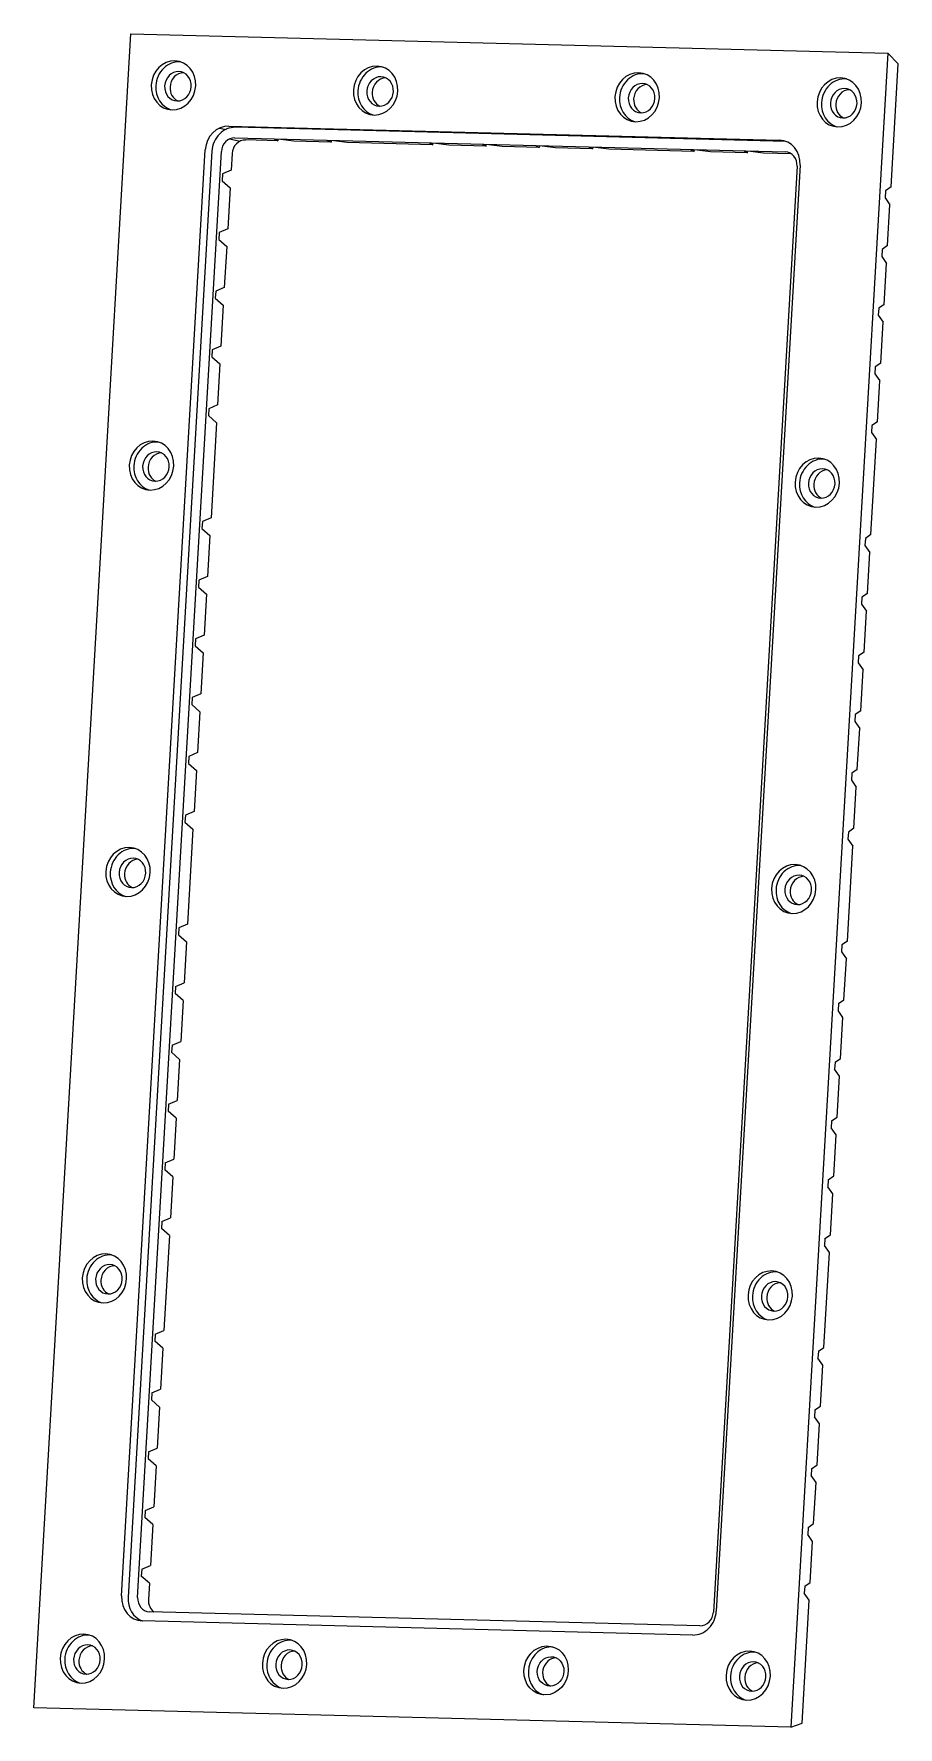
# Model space of a CAD drawing. Header units: inches. Extents: x 1726 to 2311, y 431 to 759.
# Drawn here: x 2187.9 to 2311, y 473.9 to 715.1 of the extents above; entities that cross this region are included whole.
import ezdxf

# ---------------------------------------------------------------- set-up
doc = ezdxf.new("R2010")
doc.units = ezdxf.units.IN
doc.layers.add('3', color=7, linetype='Continuous', true_color=0xffffff)

msp = doc.modelspace()

# ---------------------------------------------------------------- linework, layer by layer
at = {"layer": '3', "color": 7, "linetype": 'Continuous', "lineweight": 18}
for p, q in [((2187.859, 476.642), (2201.666, 715.087)), ((2201.666, 715.087), (2309.551, 712.328)), ((2309.551, 712.328), (2295.744, 473.884)), ((2309.551, 712.328), (2311.03, 710.834)), ((2310.014, 693.284), (2311.03, 710.834)), ((2215.655, 701.962), (2294.085, 699.957)), ((2216.503, 700.279), (2294.933, 698.273)), ((2295.019, 699.767), (2216.589, 701.773)), ((2222.632, 699.851), (2218.031, 699.969)), ((2223.043, 700.051), (2222.14, 700.074)), ((2222.14, 700.074), (2222.632, 699.851)), ((2222.644, 700.061), (2222.632, 699.851)), ((2224.925, 699.792), (2223.043, 700.051)), ((2230.222, 699.657), (2224.925, 699.792)), ((2230.633, 699.857), (2229.73, 699.88)), ((2229.73, 699.88), (2230.222, 699.657)), ((2230.234, 699.867), (2230.222, 699.657)), ((2232.515, 699.598), (2230.633, 699.857)), ((2244.715, 699.286), (2232.515, 699.598)), ((2245.126, 699.486), (2244.223, 699.509)), ((2244.223, 699.509), (2244.715, 699.286)), ((2244.715, 699.286), (2244.728, 699.497)), ((2200.364, 492.581), (2212.291, 698.557)), ((2213.225, 698.367), (2201.298, 492.391)), ((2202.654, 492.357), (2214.58, 698.333)), ((2216.108, 698.023), (2215.973, 695.689)), ((2247.009, 699.228), (2245.126, 699.486)), ((2252.305, 699.092), (2247.009, 699.228)), ((2252.716, 699.292), (2251.813, 699.315)), ((2251.813, 699.315), (2252.305, 699.092)), ((2252.305, 699.092), (2252.318, 699.302)), ((2254.599, 699.033), (2252.716, 699.292)), ((2259.895, 698.898), (2254.599, 699.033)), ((2260.306, 699.098), (2259.403, 699.121)), ((2259.403, 699.121), (2259.895, 698.898)), ((2259.908, 699.108), (2259.895, 698.898)), ((2262.189, 698.839), (2260.306, 699.098)), ((2267.485, 698.704), (2262.189, 698.839)), ((2267.896, 698.904), (2266.993, 698.927)), ((2266.993, 698.927), (2267.485, 698.704)), ((2267.498, 698.914), (2267.485, 698.704)), ((2269.779, 698.645), (2267.896, 698.904)), ((2281.976, 698.333), (2269.779, 698.645)), ((2282.387, 698.533), (2281.484, 698.557)), ((2281.484, 698.557), (2281.976, 698.333)), ((2281.976, 698.333), (2281.989, 698.544)), ((2284.27, 698.275), (2282.387, 698.533)), ((2289.566, 698.139), (2284.27, 698.275)), ((2289.074, 698.362), (2289.566, 698.139)), ((2289.977, 698.339), (2289.074, 698.362)), ((2289.566, 698.139), (2289.579, 698.35)), ((2291.86, 698.081), (2289.977, 698.339)), ((2295.826, 697.979), (2291.86, 698.081)), ((2214.741, 695.164), (2214.684, 694.168)), ((2215.973, 695.689), (2214.741, 695.164)), ((2296.624, 696.235), (2284.698, 490.259)), ((2297.046, 696.39), (2285.119, 490.414)), ((2214.684, 694.168), (2215.827, 693.161)), ((2215.827, 693.161), (2215.489, 687.322)), ((2309.228, 692.748), (2309.17, 691.751)), ((2310.014, 693.284), (2309.228, 692.748)), ((2309.17, 691.751), (2309.867, 690.756)), ((2309.529, 684.917), (2309.867, 690.756)), ((2214.257, 686.797), (2214.199, 685.801)), ((2214.199, 685.801), (2215.342, 684.794)), ((2215.489, 687.322), (2214.257, 686.797)), ((2215.342, 684.794), (2215.004, 678.955)), ((2308.743, 684.381), (2308.686, 683.385)), ((2308.686, 683.385), (2309.383, 682.39)), ((2309.529, 684.917), (2308.743, 684.381)), ((2309.045, 676.551), (2309.383, 682.39)), ((2213.773, 678.43), (2213.715, 677.434)), ((2215.004, 678.955), (2213.773, 678.43)), ((2213.715, 677.434), (2214.858, 676.428)), ((2214.858, 676.428), (2214.52, 670.589)), ((2308.259, 676.014), (2308.201, 675.018)), ((2309.045, 676.551), (2308.259, 676.014)), ((2308.201, 675.018), (2308.899, 674.023)), ((2308.56, 668.184), (2308.899, 674.023)), ((2214.52, 670.589), (2213.288, 670.064)), ((2213.288, 670.064), (2213.23, 669.068)), ((2213.23, 669.068), (2214.374, 668.061)), ((2308.56, 668.184), (2307.774, 667.648)), ((2214.374, 668.061), (2214.035, 662.222)), ((2307.774, 667.648), (2307.717, 666.652)), ((2307.717, 666.652), (2308.414, 665.656)), ((2308.076, 659.818), (2308.414, 665.656)), ((2212.804, 661.697), (2212.746, 660.701)), ((2214.035, 662.222), (2212.804, 661.697)), ((2212.746, 660.701), (2213.889, 659.695)), ((2213.889, 659.695), (2213.106, 646.162)), ((2307.29, 659.281), (2307.232, 658.285)), ((2308.076, 659.818), (2307.29, 659.281)), ((2307.146, 643.757), (2307.93, 657.29)), ((2307.232, 658.285), (2307.93, 657.29)), ((2211.874, 645.637), (2211.816, 644.641)), ((2211.816, 644.641), (2212.959, 643.634)), ((2213.106, 646.162), (2211.874, 645.637)), ((2212.959, 643.634), (2212.621, 637.795)), ((2306.36, 643.221), (2306.302, 642.225)), ((2306.302, 642.225), (2307, 641.229)), ((2307.146, 643.757), (2306.36, 643.221)), ((2306.662, 635.39), (2307, 641.229)), ((2211.389, 637.27), (2211.332, 636.274)), ((2212.621, 637.795), (2211.389, 637.27)), ((2211.332, 636.274), (2212.475, 635.267)), ((2212.475, 635.267), (2212.137, 629.429)), ((2305.875, 634.854), (2305.818, 633.858)), ((2306.662, 635.39), (2305.875, 634.854)), ((2305.818, 633.858), (2306.515, 632.863)), ((2306.177, 627.024), (2306.515, 632.863)), ((2210.905, 628.904), (2210.847, 627.908)), ((2210.847, 627.908), (2211.99, 626.901)), ((2212.137, 629.429), (2210.905, 628.904)), ((2211.99, 626.901), (2211.652, 621.062)), ((2305.391, 626.488), (2305.333, 625.492)), ((2305.333, 625.492), (2306.031, 624.496)), ((2306.177, 627.024), (2305.391, 626.488)), ((2305.693, 618.657), (2306.031, 624.496)), ((2210.42, 620.537), (2210.363, 619.541)), ((2211.652, 621.062), (2210.42, 620.537)), ((2210.363, 619.541), (2211.506, 618.534)), ((2211.506, 618.534), (2211.168, 612.695)), ((2304.907, 618.121), (2304.849, 617.125)), ((2305.693, 618.657), (2304.907, 618.121)), ((2304.849, 617.125), (2305.546, 616.13)), ((2305.208, 610.291), (2305.546, 616.13)), ((2211.168, 612.695), (2209.936, 612.17)), ((2209.936, 612.17), (2209.878, 611.174)), ((2209.878, 611.174), (2211.021, 610.168)), ((2305.208, 610.291), (2304.422, 609.754)), ((2211.021, 610.168), (2210.683, 604.329)), ((2304.422, 609.754), (2304.364, 608.758)), ((2304.364, 608.758), (2305.062, 607.763)), ((2304.724, 601.924), (2305.062, 607.763)), ((2209.452, 603.804), (2209.394, 602.808)), ((2210.683, 604.329), (2209.452, 603.804)), ((2209.394, 602.808), (2210.537, 601.801)), ((2210.537, 601.801), (2209.753, 588.268)), ((2303.938, 601.388), (2303.88, 600.392)), ((2304.724, 601.924), (2303.938, 601.388)), ((2303.794, 585.864), (2304.577, 599.396)), ((2303.88, 600.392), (2304.577, 599.396)), ((2208.522, 587.743), (2208.464, 586.747)), ((2208.464, 586.747), (2209.607, 585.74)), ((2209.753, 588.268), (2208.522, 587.743)), ((2209.607, 585.74), (2209.269, 579.902)), ((2303.008, 585.327), (2302.95, 584.331)), ((2302.95, 584.331), (2303.648, 583.336)), ((2303.794, 585.864), (2303.008, 585.327)), ((2303.309, 577.497), (2303.648, 583.336)), ((2208.037, 579.377), (2207.979, 578.381)), ((2208.037, 579.377), (2209.269, 579.902)), ((2209.123, 577.374), (2207.979, 578.381)), ((2209.123, 577.374), (2208.784, 571.535)), ((2302.523, 576.961), (2302.466, 575.965)), ((2302.523, 576.961), (2303.309, 577.497)), ((2303.163, 574.969), (2302.466, 575.965)), ((2302.825, 569.131), (2303.163, 574.969)), ((2207.553, 571.01), (2207.495, 570.014)), ((2208.638, 569.007), (2207.495, 570.014)), ((2207.553, 571.01), (2208.784, 571.535)), ((2208.638, 569.007), (2208.3, 563.169)), ((2302.039, 568.594), (2301.981, 567.598)), ((2302.679, 566.603), (2301.981, 567.598)), ((2302.039, 568.594), (2302.825, 569.131)), ((2302.341, 560.764), (2302.679, 566.603)), ((2207.068, 562.644), (2207.011, 561.648)), ((2207.068, 562.644), (2208.3, 563.169)), ((2208.154, 560.641), (2207.011, 561.648)), ((2208.154, 560.641), (2207.816, 554.802)), ((2301.554, 560.228), (2301.497, 559.232)), ((2301.554, 560.228), (2302.341, 560.764)), ((2302.194, 558.236), (2301.497, 559.232)), ((2301.856, 552.397), (2302.194, 558.236)), ((2206.584, 554.277), (2207.816, 554.802)), ((2206.584, 554.277), (2206.526, 553.281)), ((2207.669, 552.274), (2206.526, 553.281)), ((2301.07, 551.861), (2301.856, 552.397)), ((2207.669, 552.274), (2207.331, 546.436)), ((2301.07, 551.861), (2301.012, 550.865)), ((2301.71, 549.87), (2301.012, 550.865)), ((2301.372, 544.031), (2301.71, 549.87)), ((2206.099, 545.911), (2206.042, 544.915)), ((2206.099, 545.911), (2207.331, 546.436)), ((2207.185, 543.908), (2206.042, 544.915)), ((2207.185, 543.908), (2206.401, 530.375)), ((2300.585, 543.495), (2300.528, 542.498)), ((2300.585, 543.495), (2301.372, 544.031)), ((2300.442, 527.97), (2301.225, 541.503)), ((2301.225, 541.503), (2300.528, 542.498)), ((2205.169, 529.85), (2205.112, 528.854)), ((2206.255, 527.847), (2205.112, 528.854)), ((2205.169, 529.85), (2206.401, 530.375)), ((2206.255, 527.847), (2205.917, 522.008)), ((2299.656, 527.434), (2299.598, 526.438)), ((2300.295, 525.442), (2299.598, 526.438)), ((2299.656, 527.434), (2300.442, 527.97)), ((2299.957, 519.604), (2300.295, 525.442)), ((2204.685, 521.483), (2204.627, 520.487)), ((2204.685, 521.483), (2205.917, 522.008)), ((2205.77, 519.48), (2204.627, 520.487)), ((2205.77, 519.48), (2205.432, 513.642)), ((2299.171, 519.067), (2299.113, 518.071)), ((2299.171, 519.067), (2299.957, 519.604)), ((2299.811, 517.076), (2299.113, 518.071)), ((2299.473, 511.237), (2299.811, 517.076)), ((2204.2, 513.117), (2204.143, 512.121)), ((2205.286, 511.114), (2204.143, 512.121)), ((2204.2, 513.117), (2205.432, 513.642)), ((2205.286, 511.114), (2204.948, 505.275)), ((2298.687, 510.701), (2298.629, 509.705)), ((2299.326, 508.709), (2298.629, 509.705)), ((2298.687, 510.701), (2299.473, 511.237)), ((2298.988, 502.871), (2299.326, 508.709)), ((2203.716, 504.75), (2203.658, 503.754)), ((2203.716, 504.75), (2204.948, 505.275)), ((2204.801, 502.747), (2203.658, 503.754)), ((2204.801, 502.747), (2204.463, 496.909)), ((2298.202, 502.334), (2298.145, 501.338)), ((2298.202, 502.334), (2298.988, 502.871)), ((2298.842, 500.343), (2298.145, 501.338)), ((2298.504, 494.504), (2298.842, 500.343)), ((2203.232, 496.384), (2204.463, 496.909)), ((2203.232, 496.384), (2203.174, 495.388)), ((2204.317, 494.381), (2203.174, 495.388)), ((2297.718, 493.968), (2298.504, 494.504)), ((2204.317, 494.381), (2204.182, 492.047)), ((2297.718, 493.968), (2297.66, 492.972)), ((2298.358, 491.976), (2297.66, 492.972)), ((2282.775, 488.313), (2204.345, 490.318)), ((2297.341, 474.426), (2298.358, 491.976)), ((2281.755, 487.008), (2203.325, 489.014)), ((2295.744, 473.884), (2187.859, 476.642)), ((2295.744, 473.884), (2297.341, 474.426))]:
    msp.add_line(p, q, dxfattribs=at)
at = {"layer": '3', "color": 155, "linetype": 'Continuous', "lineweight": 13}
for p, q in [((2214.31, 701.674), (2215.244, 701.485)), ((2215.734, 700.114), (2217.262, 699.804))]:
    msp.add_line(p, q, dxfattribs=at)
at = {"layer": '3', "color": 7, "linetype": 'Continuous', "lineweight": 18}
for centre, major_axis, start_param, end_param in [((2207.761, 707.75), (0.696, 3.43), 4.8700562, 8.0116488), ((2208.398, 707.621), (-0.696, -3.43), 3.244773, 4.8700562), ((2208.398, 707.621), (0.418, 2.058), 4.8700562, 8.0116488), ((2209.162, 707.466), (-0.418, -2.058), 3.3490343, 4.8700562), ((2236.563, 707.013), (0.696, 3.43), 4.8700562, 8.0116488), ((2237.199, 706.884), (-0.696, -3.43), 3.244773, 4.8700562), ((2273.835, 706.06), (0.696, 3.43), 4.8700562, 8.0116488), ((2274.472, 705.931), (-0.696, -3.43), 3.244773, 4.8700562), ((2207.761, 707.75), (-0.696, -3.43), 4.8700562, 8.0116488), ((2208.398, 707.621), (0.696, 3.43), 1.7284635, 3.0384585), ((2208.398, 707.621), (-0.418, -2.058), 4.8700562, 8.0116488), ((2209.162, 707.466), (-0.418, -2.058), 4.8700562, 6.0757403), ((2236.563, 707.013), (-0.696, -3.43), 4.8700562, 8.0116488), ((2237.199, 706.884), (0.696, 3.43), 1.7284635, 3.0384585), ((2237.199, 706.884), (-0.418, -2.058), 4.8700562, 8.0116488), ((2237.199, 706.884), (0.418, 2.058), 4.8700562, 8.0116488), ((2237.964, 706.729), (-0.418, -2.058), 4.8700562, 6.0757403), ((2237.964, 706.729), (-0.418, -2.058), 3.3490343, 4.8700562), ((2274.472, 705.931), (0.418, 2.058), 4.8700562, 8.0116488), ((2275.236, 705.776), (-0.418, -2.058), 3.3490343, 4.8700562), ((2302.636, 705.324), (0.696, 3.43), 4.8700562, 8.0116488), ((2303.273, 705.195), (-0.696, -3.43), 3.244773, 4.8700562), ((2303.273, 705.195), (0.418, 2.058), 4.8700562, 8.0116488), ((2304.037, 705.04), (-0.418, -2.058), 3.3490343, 4.8700562), ((2273.835, 706.06), (-0.696, -3.43), 4.8700562, 8.0116488), ((2274.472, 705.931), (0.696, 3.43), 1.7284635, 3.0384585), ((2274.472, 705.931), (-0.418, -2.058), 4.8700562, 8.0116488), ((2275.236, 705.776), (-0.418, -2.058), 4.8700562, 6.0757403), ((2302.636, 705.324), (-0.696, -3.43), 4.8700562, 8.0116488), ((2303.273, 705.195), (0.696, 3.43), 1.7284635, 3.0384585), ((2303.273, 705.195), (-0.418, -2.058), 4.8700562, 8.0116488), ((2304.037, 705.04), (-0.418, -2.058), 4.8700562, 6.0757403), ((2215.453, 698.476), (0.696, 3.43), 0.1576672, 1.7284635), ((2216.387, 698.287), (-0.696, -3.43), 3.2992598, 4.8700562), ((2216.387, 698.287), (-0.398, -1.96), 3.2992598, 4.8700562), ((2217.916, 697.976), (-0.398, -1.96), 3.2992598, 4.8700562), ((2293.883, 696.471), (0.696, 3.43), 4.8700562, 6.4408525), ((2294.817, 696.281), (-0.398, -1.96), 1.7284635, 3.2992598), ((2204.625, 653.592), (0.696, 3.43), 4.8700562, 8.0116488), ((2205.262, 653.462), (-0.696, -3.43), 3.244773, 4.8700562), ((2204.625, 653.592), (-0.696, -3.43), 4.8700562, 8.0116488), ((2205.262, 653.462), (0.418, 2.058), 4.8700562, 8.0116488), ((2206.026, 653.307), (-0.418, -2.058), 3.3490343, 4.8700562), ((2299.5, 651.166), (0.696, 3.43), 4.8700562, 8.0116488), ((2300.137, 651.036), (-0.696, -3.43), 3.244773, 4.8700562), ((2205.262, 653.462), (0.696, 3.43), 1.7284635, 3.0384585), ((2205.262, 653.462), (-0.418, -2.058), 4.8700562, 8.0116488), ((2206.026, 653.307), (-0.418, -2.058), 4.8700562, 6.0757403), ((2300.137, 651.036), (0.418, 2.058), 4.8700562, 8.0116488), ((2300.901, 650.881), (-0.418, -2.058), 3.3490343, 4.8700562), ((2299.5, 651.166), (-0.696, -3.43), 4.8700562, 8.0116488), ((2300.137, 651.036), (0.696, 3.43), 1.7284635, 3.0384585), ((2300.137, 651.036), (-0.418, -2.058), 4.8700562, 8.0116488), ((2300.901, 650.881), (-0.418, -2.058), 4.8700562, 6.0757403), ((2201.273, 595.698), (0.696, 3.43), 4.8700562, 8.0116488), ((2201.91, 595.569), (-0.696, -3.43), 3.244773, 4.8700562), ((2201.273, 595.698), (-0.696, -3.43), 4.8700562, 8.0116488), ((2201.91, 595.569), (0.418, 2.058), 4.8700562, 8.0116488), ((2202.674, 595.414), (-0.418, -2.058), 3.3490343, 4.8700562), ((2296.148, 593.272), (0.696, 3.43), 4.8700562, 8.0116488), ((2296.785, 593.143), (-0.696, -3.43), 3.244773, 4.8700562), ((2201.91, 595.569), (0.696, 3.43), 1.7284635, 3.0384585), ((2201.91, 595.569), (-0.418, -2.058), 4.8700562, 8.0116488), ((2202.674, 595.414), (-0.418, -2.058), 4.8700562, 6.0757403), ((2296.785, 593.143), (0.418, 2.058), 4.8700562, 8.0116488), ((2297.549, 592.988), (-0.418, -2.058), 3.3490343, 4.8700562), ((2296.148, 593.272), (-0.696, -3.43), 4.8700562, 8.0116488), ((2296.785, 593.143), (0.696, 3.43), 1.7284635, 3.0384585), ((2296.785, 593.143), (-0.418, -2.058), 4.8700562, 8.0116488), ((2297.549, 592.988), (-0.418, -2.058), 4.8700562, 6.0757403), ((2197.921, 537.805), (0.696, 3.43), 4.8700562, 8.0116488), ((2198.558, 537.675), (-0.696, -3.43), 3.244773, 4.8700562), ((2197.921, 537.805), (-0.696, -3.43), 4.8700562, 8.0116488), ((2198.558, 537.675), (0.418, 2.058), 4.8700562, 8.0116488), ((2199.322, 537.52), (-0.418, -2.058), 3.3490343, 4.8700562), ((2292.796, 535.379), (0.696, 3.43), 4.8700562, 8.0116488), ((2293.433, 535.25), (-0.696, -3.43), 3.244773, 4.8700562), ((2198.558, 537.675), (0.696, 3.43), 1.7284635, 3.0384585), ((2198.558, 537.675), (-0.418, -2.058), 4.8700562, 8.0116488), ((2199.322, 537.52), (-0.418, -2.058), 4.8700562, 6.0757403), ((2293.433, 535.25), (0.418, 2.058), 4.8700562, 8.0116488), ((2294.197, 535.094), (-0.418, -2.058), 3.3490343, 4.8700562), ((2292.796, 535.379), (-0.696, -3.43), 4.8700562, 8.0116488), ((2293.433, 535.25), (0.696, 3.43), 1.7284635, 3.0384585), ((2293.433, 535.25), (-0.418, -2.058), 4.8700562, 8.0116488), ((2294.197, 535.094), (-0.418, -2.058), 4.8700562, 6.0757403), ((2203.527, 492.5), (0.696, 3.43), 1.7284635, 3.2992598), ((2204.461, 492.31), (-0.696, -3.43), 4.8700562, 6.1315283), ((2204.461, 492.31), (-0.398, -1.96), 4.8700562, 6.4408525), ((2205.989, 492), (-0.398, -1.96), 4.8700562, 5.9135313), ((2281.957, 490.494), (0.696, 3.43), 3.2992598, 4.8700562), ((2282.891, 490.305), (-0.398, -1.96), 0.1576672, 1.7284635), ((2194.785, 483.646), (0.696, 3.43), 4.8700562, 8.0116488), ((2195.422, 483.517), (-0.696, -3.43), 3.244773, 4.8700562), ((2195.422, 483.517), (0.418, 2.058), 4.8700562, 8.0116488), ((2196.186, 483.362), (-0.418, -2.058), 3.3490343, 4.8700562), ((2223.586, 482.91), (0.696, 3.43), 4.8700562, 8.0116488), ((2224.223, 482.781), (-0.696, -3.43), 3.244773, 4.8700562), ((2224.223, 482.781), (0.418, 2.058), 4.8700562, 8.0116488), ((2261.496, 481.828), (-0.696, -3.43), 3.2447728, 6.1800022), ((2194.785, 483.646), (-0.696, -3.43), 4.8700562, 8.0116488), ((2195.422, 483.517), (0.696, 3.43), 1.7284635, 3.0384585), ((2195.422, 483.517), (-0.418, -2.058), 4.8700562, 8.0116488), ((2196.186, 483.362), (-0.418, -2.058), 4.8700562, 6.0757403), ((2223.586, 482.91), (-0.696, -3.43), 4.8700562, 8.0116488), ((2224.223, 482.781), (0.696, 3.43), 1.7284635, 3.0384585), ((2224.223, 482.781), (-0.418, -2.058), 4.8700562, 8.0116488), ((2224.987, 482.626), (-0.418, -2.058), 4.8700562, 6.0757403), ((2224.987, 482.626), (-0.418, -2.058), 3.3490343, 4.8700562), ((2262.26, 481.673), (-0.418, -2.058), 3.3490345, 6.0756422), ((2289.66, 481.22), (0.696, 3.43), 4.8700562, 8.0116488), ((2290.297, 481.091), (-0.696, -3.43), 3.244773, 4.8700562), ((2290.297, 481.091), (0.418, 2.058), 4.8700562, 8.0116488), ((2291.061, 480.936), (-0.418, -2.058), 3.3490343, 4.8700562), ((2289.66, 481.22), (-0.696, -3.43), 4.8700562, 8.0116488), ((2290.297, 481.091), (0.696, 3.43), 1.7284635, 3.0384585), ((2290.297, 481.091), (-0.418, -2.058), 4.8700562, 8.0116488), ((2291.061, 480.936), (-0.418, -2.058), 4.8700562, 6.0757403)]:
    msp.add_ellipse(centre, major_axis=major_axis, ratio=0.9013046, start_param=start_param, end_param=end_param, dxfattribs=at)
for centre, major_axis in [((2260.859, 481.957), (0.696, 3.43)), ((2261.496, 481.828), (0.418, 2.058))]:
    msp.add_ellipse(centre, major_axis=major_axis, ratio=0.9013046, dxfattribs=at)

doc.saveas('drawing.dxf')
